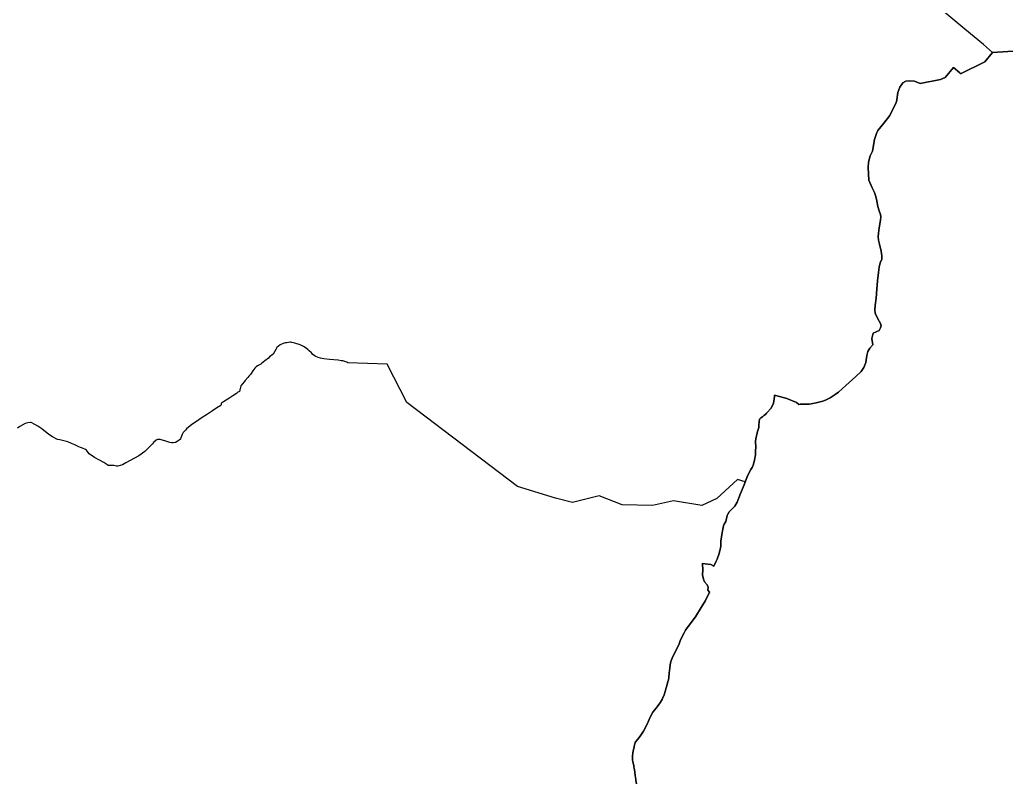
# Model space of a CAD drawing. Header units: millimetres. Extents: x 163919 to 195198, y 430116 to 478891.
# Drawn here: x 174272 to 184625, y 455682 to 463672 of the extents above; entities that cross this region are included whole.
import ezdxf

# ---------------------------------------------------------------- set-up
doc = ezdxf.new("R2010")
doc.units = ezdxf.units.MM
for name, color, linetype in [('#SK01', 6, 'Continuous'), ('#SK02', 6, 'Continuous'), ('#SK03', 2, 'Continuous'), ('#SK04', 2, 'Continuous')]:
    doc.layers.add(name, color=color, linetype=linetype)

msp = doc.modelspace()

# ---------------------------------------------------------------- linework, layer by layer
at = {"layer": '#SK01'}
msp.add_lwpolyline([(180746, 455654), (180739, 455689), (180737, 455700), (180732, 455742), (180726, 455778), (180719, 455824), (180718, 455829), (180715, 455844), (180707, 455889), (180704, 455902), (180704, 455911), (180702, 455932), (180702, 455939), (180703, 455950), (180706, 455977), (180711, 456003), (180716, 456027), (180724, 456063), (180726, 456071), (180732, 456088), (180738, 456100), (180757, 456125), (180782, 456155), (180818, 456207), (180852, 456273), (180878, 456332), (180902, 456383), (180917, 456408), (180934, 456428), (180962, 456464), (180980, 456489), (180988, 456502), (180995, 456512), (181007, 456531), (181013, 456541), (181019, 456552), (181029, 456574), (181031, 456579), (181034, 456588), (181044, 456623), (181048, 456638), (181066, 456698), (181075, 456729), (181080, 456745), (181085, 456769), (181089, 456820), (181090, 456841), (181097, 456905), (181105, 456938), (181112, 456958), (181127, 456991), (181189, 457113), (181208, 457165), (181244, 457239), (181258, 457266), (181287, 457307), (181365, 457407), (181425, 457507), (181470, 457580), (181510, 457665), (181495, 457686), (181497, 457720), (181486, 457742), (181459, 457775), (181449, 457802), (181436, 457848), (181442, 457901), (181437, 457959), (181434, 457968), (181526, 457955), (181555, 457939), (181581, 457993), (181591, 458012), (181611, 458071), (181626, 458133), (181628, 458149), (181630, 458204), (181632, 458224), (181640, 458272), (181650, 458329), (181658, 458362), (181665, 458380), (181683, 458409), (181689, 458440), (181695, 458471), (181703, 458485), (181717, 458509), (181746, 458536), (181771, 458561), (181777, 458567), (181800, 458610), (181836, 458700), (181874, 458793), (181886, 458824), (181804, 458848), (181589, 458648), (181429, 458576), (181134, 458623), (180911, 458575), (180595, 458584), (180353, 458678), (180074, 458607), (179894, 458651), (179496, 458776), (178335, 459656), (178128, 460057), (177716, 460073), (177706, 460079), (177696, 460083), (177663, 460092), (177647, 460095), (177614, 460099), (177524, 460108), (177462, 460115), (177429, 460120), (177403, 460129), (177372, 460144), (177348, 460160), (177333, 460176), (177308, 460200), (177294, 460214), (177268, 460233), (177250, 460244), (177215, 460260), (177158, 460279), (177145, 460284), (177127, 460287), (177116, 460288), (177111, 460288), (177094, 460286), (177074, 460283), (177060, 460282), (177048, 460279), (177035, 460275), (177005, 460261), (176988, 460249), (176971, 460234), (176961, 460212), (176947, 460188), (176932, 460165), (176895, 460136), (176883, 460120), (176846, 460093), (176808, 460065), (176802, 460059), (176783, 460049), (176766, 460042), (176752, 460030), (176739, 460015), (176720, 459990), (176695, 459951), (176677, 459931), (176665, 459919), (176638, 459889), (176610, 459854), (176593, 459833), (176589, 459819), (176579, 459773), (176570, 459769), (176561, 459766), (176557, 459763), (176554, 459757), (176546, 459752), (176510, 459728), (176467, 459699), (176410, 459662), (176390, 459651), (176386, 459646), (176385, 459632), (176381, 459626), (176341, 459601), (176296, 459569), (176231, 459526), (176188, 459500), (176150, 459473), (176074, 459421), (176042, 459398), (176022, 459379), (176012, 459367), (176000, 459356), (175988, 459342), (175977, 459322), (175963, 459285), (175958, 459271), (175947, 459262), (175926, 459248), (175906, 459238), (175884, 459233), (175866, 459233), (175848, 459237), (175796, 459254), (175756, 459266), (175745, 459268), (175719, 459269), (175703, 459260), (175675, 459236), (175665, 459222), (175642, 459198), (175585, 459142), (175523, 459098), (175384, 459023), (175352, 459003), (175325, 458994), (175300, 458989), (175289, 458987), (175259, 458994), (175223, 458997), (175201, 458996), (175196, 459000), (175155, 459027), (175109, 459053), (175058, 459080), (175032, 459097), (175015, 459108), (175001, 459118), (174973, 459155), (174961, 459162), (174930, 459177), (174910, 459184), (174894, 459190), (174878, 459198), (174849, 459213), (174816, 459225), (174776, 459242), (174748, 459251), (174693, 459263), (174669, 459269), (174615, 459296), (174578, 459319), (174504, 459381), (174463, 459408), (174431, 459424), (174393, 459446), (174386, 459448), (174357, 459444), (174329, 459435), (174274, 459404), (174247, 459386)], dxfattribs=at)
at = {"layer": '#SK02'}
msp.add_lwpolyline([(180746, 455654), (180739, 455689), (180737, 455700), (180732, 455742), (180726, 455778), (180719, 455824), (180718, 455829), (180715, 455844), (180707, 455889), (180704, 455902), (180704, 455911), (180702, 455932), (180702, 455939), (180703, 455950), (180706, 455977), (180711, 456003), (180716, 456027), (180724, 456063), (180726, 456071), (180732, 456088), (180738, 456100), (180757, 456125), (180782, 456155), (180818, 456207), (180852, 456273), (180878, 456332), (180902, 456383), (180917, 456408), (180934, 456428), (180962, 456464), (180980, 456489), (180988, 456502), (180995, 456512), (181007, 456531), (181013, 456541), (181019, 456552), (181029, 456574), (181031, 456579), (181034, 456588), (181044, 456623), (181048, 456638), (181066, 456698), (181075, 456729), (181080, 456745), (181085, 456769), (181089, 456820), (181090, 456841), (181097, 456905), (181105, 456938), (181112, 456958), (181127, 456991), (181189, 457113), (181208, 457165), (181244, 457239), (181258, 457266), (181287, 457307), (181365, 457407), (181425, 457507), (181470, 457580), (181510, 457665), (181495, 457686), (181497, 457720), (181486, 457742), (181459, 457775), (181449, 457802), (181436, 457848), (181442, 457901), (181437, 457959), (181434, 457968), (181526, 457955), (181555, 457939), (181581, 457993), (181591, 458012), (181611, 458071), (181626, 458133), (181628, 458149), (181630, 458204), (181632, 458224), (181640, 458272), (181650, 458329), (181658, 458362), (181665, 458380), (181683, 458409), (181689, 458440), (181695, 458471), (181703, 458485), (181717, 458509), (181746, 458536), (181771, 458561), (181777, 458567), (181800, 458610), (181836, 458700), (181874, 458793), (181886, 458824), (181911, 458887), (181944, 458955), (181958, 458973), (181968, 458998), (181982, 459053), (181992, 459106), (181994, 459131), (181995, 459154), (181997, 459185), (181995, 459249), (181996, 459274), (182015, 459352), (182027, 459395), (182029, 459418), (182033, 459454), (182036, 459480), (182050, 459496), (182067, 459507), (182082, 459519), (182097, 459531), (182108, 459543), (182115, 459552), (182155, 459595), (182171, 459625), (182181, 459649), (182189, 459696), (182192, 459721), (182193, 459732), (182244, 459721), (182322, 459698), (182424, 459655), (182449, 459637), (182464, 459639), (182557, 459639), (182578, 459642), (182629, 459654), (182701, 459670), (182729, 459680), (182776, 459706), (182831, 459739), (182866, 459766), (182941, 459835), (183048, 459929), (183104, 459982), (183130, 460022), (183150, 460077), (183161, 460151), (183174, 460191), (183193, 460228), (183226, 460260), (183213, 460327), (183229, 460383), (183291, 460411), (183306, 460440), (183313, 460464), (183304, 460484), (183273, 460540), (183249, 460594), (183245, 460627), (183249, 460674), (183260, 460750), (183266, 460846), (183274, 460934), (183284, 461020), (183291, 461075), (183302, 461121), (183318, 461161), (183320, 461197), (183311, 461244), (183295, 461318), (183286, 461360), (183282, 461395), (183286, 461433), (183293, 461489), (183306, 461570), (183309, 461605), (183305, 461630), (183291, 461668), (183279, 461714), (183263, 461790), (183254, 461828), (183241, 461859), (183219, 461910), (183184, 461988), (183176, 462123), (183178, 462179), (183197, 462243), (183222, 462295), (183242, 462415), (183267, 462490), (183279, 462512), (183341, 462587), (183402, 462669), (183418, 462699), (183471, 462800), (183476, 462833), (183486, 462908), (183509, 462965), (183541, 463011), (183572, 463029), (183609, 463031), (183662, 463029), (183721, 463004), (183935, 463045), (183985, 463066), (184072, 463173), (184139, 463115), (184144, 463110), (184146, 463106), (184402, 463231), (184479, 463330), (184385, 463413), (184192, 463574), (183876, 463837)], dxfattribs=at)
at = {"layer": '#SK03', "ltscale": 10}
msp.add_lwpolyline([(184968, 463361), (184479, 463330), (184402, 463231), (184146, 463106), (184144, 463110), (184139, 463115), (184072, 463173), (183985, 463066), (183935, 463045), (183721, 463004), (183662, 463029), (183609, 463031), (183572, 463029), (183541, 463011), (183509, 462965), (183486, 462908), (183476, 462833), (183471, 462800), (183418, 462699), (183402, 462669), (183341, 462587), (183279, 462512), (183267, 462490), (183242, 462415), (183222, 462295), (183197, 462243), (183178, 462179), (183176, 462123), (183184, 461988), (183219, 461910), (183241, 461859), (183254, 461828), (183263, 461790), (183279, 461714), (183291, 461668), (183305, 461630), (183309, 461605), (183306, 461570), (183293, 461489), (183286, 461433), (183282, 461395), (183286, 461360), (183295, 461318), (183311, 461244), (183320, 461197), (183318, 461161), (183302, 461121), (183291, 461075), (183284, 461020), (183274, 460934), (183266, 460846), (183260, 460750), (183249, 460674), (183245, 460627), (183249, 460594), (183273, 460540), (183304, 460484), (183313, 460464), (183306, 460440), (183291, 460411), (183229, 460383), (183213, 460327), (183226, 460260), (183193, 460228), (183174, 460191), (183161, 460151), (183150, 460077), (183130, 460022), (183104, 459982), (183048, 459929), (182941, 459835), (182866, 459766), (182831, 459739), (182776, 459706), (182729, 459680), (182701, 459670), (182629, 459654), (182578, 459642), (182557, 459639), (182464, 459639), (182449, 459637), (182424, 459655), (182322, 459698), (182244, 459721), (182193, 459732), (182192, 459721), (182189, 459696), (182181, 459649), (182171, 459625), (182155, 459595), (182115, 459552), (182108, 459543), (182097, 459531), (182082, 459519), (182067, 459507), (182050, 459496), (182036, 459480), (182033, 459454), (182029, 459418), (182027, 459395), (182015, 459352), (181996, 459274), (181995, 459249), (181997, 459185), (181995, 459154), (181994, 459131), (181992, 459106), (181982, 459053), (181968, 458998), (181958, 458973), (181944, 458955), (181911, 458887), (181874, 458793), (181836, 458700), (181800, 458610), (181777, 458567), (181771, 458561), (181746, 458536), (181717, 458509), (181703, 458485), (181695, 458471), (181689, 458440), (181683, 458409), (181665, 458380), (181658, 458362), (181650, 458329), (181640, 458272), (181632, 458224), (181630, 458204), (181628, 458149), (181626, 458133), (181611, 458071), (181591, 458012), (181581, 457993), (181555, 457939), (181526, 457955), (181434, 457968), (181437, 457959), (181442, 457901), (181436, 457848), (181449, 457802), (181459, 457775), (181486, 457742), (181497, 457720), (181495, 457686), (181510, 457665), (181470, 457580), (181425, 457507), (181365, 457407), (181287, 457307), (181258, 457266), (181244, 457239), (181208, 457165), (181189, 457113), (181127, 456991), (181112, 456958), (181105, 456938), (181097, 456905), (181090, 456841), (181089, 456820), (181085, 456769), (181080, 456745), (181075, 456729), (181066, 456698), (181048, 456638), (181044, 456623), (181034, 456588), (181031, 456579), (181029, 456574), (181019, 456552), (181013, 456541), (181007, 456531), (180995, 456512), (180988, 456502), (180980, 456489), (180962, 456464), (180934, 456428), (180917, 456408), (180902, 456383), (180878, 456332), (180852, 456273), (180818, 456207), (180782, 456155), (180757, 456125), (180738, 456100), (180732, 456088), (180726, 456071), (180724, 456063), (180716, 456027), (180711, 456003), (180706, 455977), (180703, 455950), (180702, 455939), (180702, 455932), (180704, 455911), (180704, 455902), (180707, 455889), (180715, 455844), (180718, 455829), (180719, 455824), (180726, 455778), (180732, 455742), (180737, 455700), (180739, 455689), (180746, 455654)], dxfattribs=at)
at = {"layer": '#SK04'}
msp.add_lwpolyline([(180746, 455654), (180739, 455689), (180737, 455700), (180732, 455742), (180726, 455778), (180719, 455824), (180718, 455829), (180715, 455844), (180707, 455889), (180704, 455902), (180704, 455911), (180702, 455932), (180702, 455939), (180703, 455950), (180706, 455977), (180711, 456003), (180716, 456027), (180724, 456063), (180726, 456071), (180732, 456088), (180738, 456100), (180757, 456125), (180782, 456155), (180818, 456207), (180852, 456273), (180878, 456332), (180902, 456383), (180917, 456408), (180934, 456428), (180962, 456464), (180980, 456489), (180988, 456502), (180995, 456512), (181007, 456531), (181013, 456541), (181019, 456552), (181029, 456574), (181031, 456579), (181034, 456588), (181044, 456623), (181048, 456638), (181066, 456698), (181075, 456729), (181080, 456745), (181085, 456769), (181089, 456820), (181090, 456841), (181097, 456905), (181105, 456938), (181112, 456958), (181127, 456991), (181189, 457113), (181208, 457165), (181244, 457239), (181258, 457266), (181287, 457307), (181365, 457407), (181425, 457507), (181470, 457580), (181510, 457665), (181495, 457686), (181497, 457720), (181486, 457742), (181459, 457775), (181449, 457802), (181436, 457848), (181442, 457901), (181437, 457959), (181434, 457968), (181526, 457955), (181555, 457939), (181581, 457993), (181591, 458012), (181611, 458071), (181626, 458133), (181628, 458149), (181630, 458204), (181632, 458224), (181640, 458272), (181650, 458329), (181658, 458362), (181665, 458380), (181683, 458409), (181689, 458440), (181695, 458471), (181703, 458485), (181717, 458509), (181746, 458536), (181771, 458561), (181777, 458567), (181800, 458610), (181836, 458700), (181874, 458793), (181911, 458887), (181944, 458955), (181958, 458973), (181968, 458998), (181982, 459053), (181992, 459106), (181994, 459131), (181995, 459154), (181997, 459185), (181995, 459249), (181996, 459274), (182015, 459352), (182027, 459395), (182029, 459418), (182033, 459454), (182036, 459480), (182050, 459496), (182067, 459507), (182082, 459519), (182097, 459531), (182108, 459543), (182115, 459552), (182155, 459595), (182171, 459625), (182181, 459649), (182189, 459696), (182192, 459721), (182193, 459732), (182244, 459721), (182322, 459698), (182424, 459655), (182449, 459637), (182464, 459639), (182557, 459639), (182578, 459642), (182629, 459654), (182701, 459670), (182729, 459680), (182776, 459706), (182831, 459739), (182866, 459766), (182941, 459835), (183048, 459929), (183104, 459982), (183130, 460022), (183150, 460077), (183161, 460151), (183174, 460191), (183193, 460228), (183226, 460260), (183213, 460327), (183229, 460383), (183291, 460411), (183306, 460440), (183313, 460464), (183304, 460484), (183273, 460540), (183249, 460594), (183245, 460627), (183249, 460674), (183260, 460750), (183266, 460846), (183274, 460934), (183284, 461020), (183291, 461075), (183302, 461121), (183318, 461161), (183320, 461197), (183311, 461244), (183295, 461318), (183286, 461360), (183282, 461395), (183286, 461433), (183293, 461489), (183306, 461570), (183309, 461605), (183305, 461630), (183291, 461668), (183279, 461714), (183263, 461790), (183254, 461828), (183241, 461859), (183219, 461910), (183184, 461988), (183176, 462123), (183178, 462179), (183197, 462243), (183222, 462295), (183242, 462415), (183267, 462490), (183279, 462512), (183341, 462587), (183402, 462669), (183418, 462699), (183471, 462800), (183476, 462833), (183486, 462908), (183509, 462965), (183541, 463011), (183572, 463029), (183609, 463031), (183662, 463029), (183721, 463004), (183935, 463045), (183985, 463066), (184072, 463173), (184139, 463115), (184144, 463110), (184146, 463106), (184402, 463231), (184479, 463330), (184968, 463361)], dxfattribs=at)

doc.saveas('drawing.dxf')
